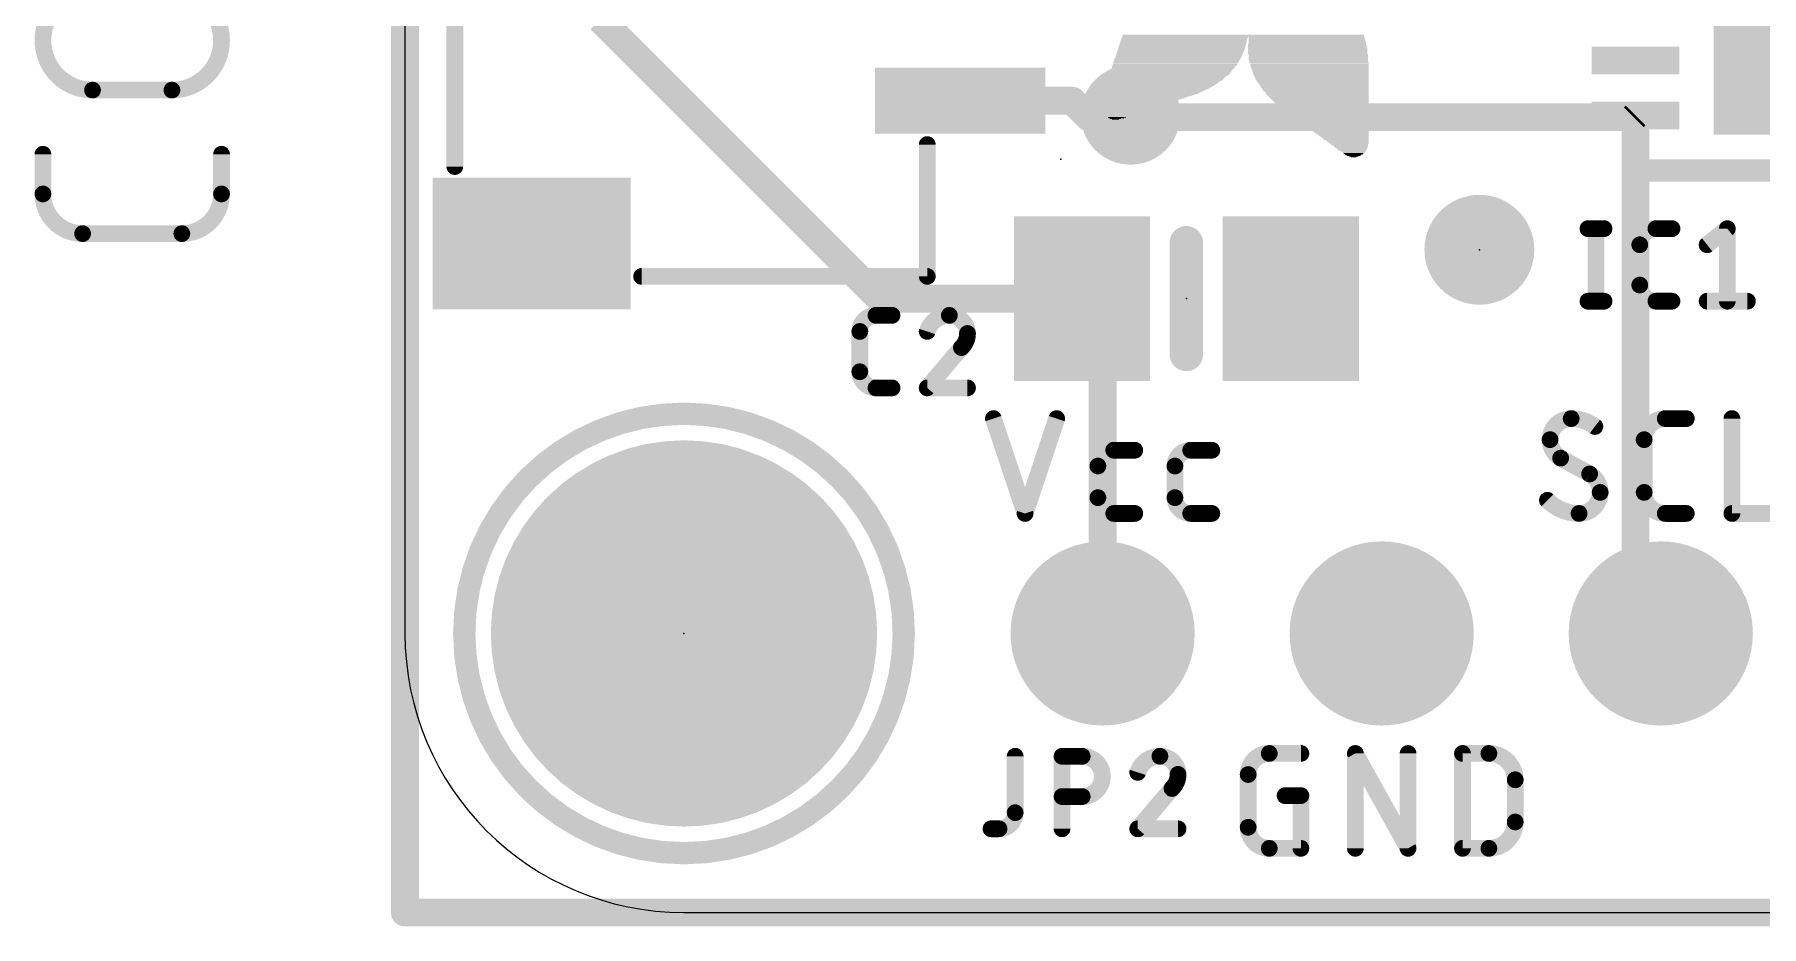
# Model space of a CAD drawing. Extents: x -3.4 to 28.1, y -0.1 to 17.9.
# Drawn here: x -3.37 to 12.35, y -0.13 to 7.99 of the extents above; entities that cross this region are included whole.
import ezdxf

# ---------------------------------------------------------------- set-up
doc = ezdxf.new("R2010")
doc.units = 0
for name, color, linetype in [('1', 12, 'CONTINUOUS'), ('17', 110, 'CONTINUOUS'), ('18', 110, 'CONTINUOUS'), ('20', 4, 'CONTINUOUS'), ('21', 40, 'CONTINUOUS'), ('23', 53, 'CONTINUOUS'), ('25', 253, 'CONTINUOUS')]:
    doc.layers.add(name, color=color, linetype=linetype)

# ---------------------------------------------------------------- blocks, each defined once
blk = doc.blocks.new('RECT')
blk.add_solid([(-0.5, -0.5), (0.5, -0.5), (-0.5, 0.5), (0.5, 0.5)])
blk = doc.blocks.new('PIE')
at = {"const_width": 0.5}
blk.add_lwpolyline([(0, -0.25, 1), (0, 0.25, 1), (0, -0.25)], format="xyb", dxfattribs=at)
blk = doc.blocks.new('ROUNDP')
at = {"const_width": 0.5}
blk.add_lwpolyline([(0, -0.25, 1), (0, 0.25, 1), (0, -0.25)], format="xyb", dxfattribs=at)
blk = doc.blocks.new('ROUNDV')
at = {"const_width": 0.5}
blk.add_lwpolyline([(0, -0.25, 1), (0, 0.25, 1), (0, -0.25)], format="xyb", dxfattribs=at)

msp = doc.modelspace()

# ---------------------------------------------------------------- linework, layer by layer
at = {"layer": '1', "const_width": 0.254}
for points in [[(0, 17.78), (0, 0)], [(1.778, 8.128), (4.318, 5.588)], [(5.054, 7.39), (6.072, 7.39)], [(6.072, 7.39), (6.223, 7.239)], [(6.604, 7.2604), (6.6254, 7.239)], [(6.223, 7.239), (6.6254, 7.239)], [(6.6254, 7.239), (11.184, 7.239)], [(11.184, 7.239), (11.2, 7.255)], [(11.2, 7.255), (11.2, 2.77)], [(4.318, 5.588), (6.162, 5.588)], [(6.162, 5.588), (6.35, 5.4)], [(6.35, 5.4), (6.35, 2.54)], [(11.2, 2.77), (11.43, 2.54)], [(0, 0), (25.4, 0)]]:
    msp.add_lwpolyline(points, dxfattribs=at)
at = {"layer": '1', "const_width": 0.127}
for points in [[(5.054, 7.4535, 1), (5.054, 7.3265)], [(6.1169, 7.4349, 1), (6.0271, 7.3451)], [(6.072, 7.3265, 1), (6.072, 7.4535)], [(6.6489, 7.3053, 1), (6.5591, 7.2155)], [(6.223, 7.3025, 1), (6.223, 7.1755)], [(6.1781, 7.1941, 1), (6.2679, 7.2839)], [(6.6254, 7.3025, 1), (6.6254, 7.1755)], [(6.5805, 7.1941, 1), (6.6703, 7.2839)], [(6.6254, 7.1755, 1), (6.6254, 7.3025)], [(11.1391, 7.2839, 1), (11.2289, 7.1941)], [(11.2635, 7.255, 1), (11.1365, 7.255)], [(11.2449, 7.2101, 1), (11.1551, 7.2999)], [(11.184, 7.1755, 1), (11.184, 7.3025)], [(4.318, 5.6515, 1), (4.318, 5.5245)], [(4.2731, 5.5431, 1), (4.3629, 5.6329)], [(6.2069, 5.6329, 1), (6.1171, 5.5431)], [(6.162, 5.5245, 1), (6.162, 5.6515)], [(6.4135, 5.4, 1), (6.2865, 5.4)], [(6.3051, 5.3551, 1), (6.3949, 5.4449)], [(11.2449, 2.8149, 1), (11.1551, 2.7251)], [(11.1365, 2.77, 1), (11.2635, 2.77)], [(6.2865, 2.54, 1), (6.4135, 2.54)], [(11.3851, 2.4951, 1), (11.4749, 2.5849)], [(0, 0.0635, 1), (0, -0.0635)], [(-0.0635, 0, 1), (0.0635, 0)]]:
    msp.add_lwpolyline(points, format="xyb", dxfattribs=at)
at = {"layer": '20'}
for p, q in [((0, 15.24), (0, 2.54)), ((2.54, 0), (22.86, 0))]:
    msp.add_line(p, q, dxfattribs=at)
msp.add_arc((2.54, 2.54), 2.54, 180, 270, dxfattribs=at)
at = {"layer": '21'}
for points, const_width in [([(0.454, 10.99), (0.454, 6.79)], 0.1524), ([(4.754, 6.99), (4.754, 5.79)], 0.1524), ([(11.2, 6.755), (14.2, 6.755)], 0.2032), ([(7.112, 6.096), (7.112, 5.08)], 0.3048), ([(4.754, 5.79), (2.154, 5.79)], 0.1524), ([(5.3561, 4.4958), (5.644, 3.6322)], 0.1524), ([(5.644, 3.6322), (5.9318, 4.4958)], 0.1524), ([(11.4706, 4.4958), (11.6625, 4.4958)], 0.1524), ([(12.0776, 4.4958), (12.0776, 3.6322)], 0.1524), ([(6.451, 4.2079), (6.6429, 4.2079)], 0.1524), ([(7.152, 4.2079), (7.3439, 4.2079)], 0.1524), ([(11.2787, 3.8241), (11.2787, 4.3039)], 0.1524), ([(6.307, 3.7761), (6.307, 4.064)], 0.1524), ([(7.0081, 3.7761), (7.0081, 4.064)], 0.1524), ([(10.7824, 3.992), (10.5185, 4.136)], 0.1524), ([(6.6429, 3.6322), (6.451, 3.6322)], 0.1524), ([(7.3439, 3.6322), (7.152, 3.6322)], 0.1524), ([(11.6625, 3.6322), (11.4706, 3.6322)], 0.1524), ([(12.0776, 3.6322), (12.4614, 3.6322)], 0.1524), ([(7.8667, 1.4478), (8.1545, 1.4478)], 0.1524), ([(8.6501, 0.5842), (8.6501, 1.4478)], 0.1524), ([(8.6501, 1.4478), (9.1299, 0.5842)], 0.1524), ([(9.1299, 0.5842), (9.1299, 1.4478)], 0.1524), ([(9.6255, 0.5842), (9.6255, 1.4478)], 0.1524), ([(9.6255, 1.4478), (9.8654, 1.4478)], 0.1524), ([(7.6748, 0.7761), (7.6748, 1.2559)], 0.1524), ([(10.1052, 1.2079), (10.1052, 0.8241)], 0.1524), ([(8.0106, 1.064), (8.1545, 1.064)], 0.1524), ([(8.1545, 1.064), (8.1545, 0.5842)], 0.1524), ([(8.1545, 0.5842), (7.8667, 0.5842)], 0.1524), ([(9.8654, 0.5842), (9.6255, 0.5842)], 0.1524)]:
    msp.add_lwpolyline(points, dxfattribs=dict(at, const_width=const_width))
for points, const_width in [([(4.7921, 6.99, 1), (4.7159, 6.99)], 0.0762), ([(0.4159, 6.79, 1), (0.4921, 6.79)], 0.0762), ([(11.2, 6.8058, 1), (11.2, 6.7042)], 0.1016), ([(7.1882, 6.096, 1), (7.0358, 6.096)], 0.1524), ([(2.154, 5.8281, 1), (2.154, 5.7519)], 0.0762), ([(4.7159, 5.79, 1), (4.7921, 5.79)], 0.0762), ([(4.754, 5.7519, 1), (4.754, 5.8281)], 0.0762), ([(7.0358, 5.08, 1), (7.1882, 5.08)], 0.1524), ([(2.54, 0.54, 1), (2.54, 4.54, 1), (2.54, 0.54)], 0.2032), ([(5.3922, 4.5078, 1), (5.32, 4.4838)], 0.0762), ([(5.968, 4.4838, 1), (5.8957, 4.5078)], 0.0762), ([(10.6145, 4.4958, 0.4142), (10.4226, 4.3039)], 0.1524), ([(10.8304, 4.4238, 0.1623), (10.6145, 4.4958)], 0.1524), ([(10.6145, 4.5339, 1), (10.6145, 4.4577)], 0.0762), ([(10.6145, 4.4577, 1), (10.6145, 4.5339)], 0.0762), ([(11.4706, 4.4958, 0.4142), (11.2787, 4.3039)], 0.1524), ([(11.4706, 4.5339, 1), (11.4706, 4.4577)], 0.0762), ([(11.4706, 4.4577, 1), (11.4706, 4.5339)], 0.0762), ([(11.6625, 4.4577, 1), (11.6625, 4.5339)], 0.0762), ([(12.1157, 4.4958, 1), (12.0395, 4.4958)], 0.0762), ([(10.8075, 4.3934, 1), (10.8533, 4.4543)], 0.0762), ([(6.451, 4.2079, 0.4142), (6.307, 4.064)], 0.1524), ([(6.451, 4.246, 1), (6.451, 4.1698)], 0.0762), ([(6.451, 4.1698, 1), (6.451, 4.246)], 0.0762), ([(6.6429, 4.1698, 1), (6.6429, 4.246)], 0.0762), ([(7.152, 4.2079, 0.4142), (7.0081, 4.064)], 0.1524), ([(7.152, 4.246, 1), (7.152, 4.1698)], 0.0762), ([(7.152, 4.1698, 1), (7.152, 4.246)], 0.0762), ([(7.3439, 4.1698, 1), (7.3439, 4.246)], 0.0762), ([(10.4226, 4.3039, 0.2656), (10.5185, 4.136)], 0.1524), ([(10.4607, 4.3039, 1), (10.3845, 4.3039)], 0.0762), ([(10.3845, 4.3039, 1), (10.4607, 4.3039)], 0.0762), ([(11.3168, 4.3039, 1), (11.2406, 4.3039)], 0.0762), ([(11.2406, 4.3039, 1), (11.3168, 4.3039)], 0.0762), ([(6.3451, 4.064, 1), (6.2689, 4.064)], 0.0762), ([(6.2689, 4.064, 1), (6.3451, 4.064)], 0.0762), ([(7.0462, 4.064, 1), (6.97, 4.064)], 0.0762), ([(6.97, 4.064, 1), (7.0462, 4.064)], 0.0762), ([(10.5368, 4.1694, 1), (10.5003, 4.1025)], 0.0762), ([(10.4992, 4.1031, 1), (10.5379, 4.1688)], 0.0762), ([(10.8018, 4.0249, 1), (10.7631, 3.9592)], 0.0762), ([(10.8784, 3.8241, 0.2656), (10.7824, 3.992)], 0.1524), ([(10.7642, 3.9586, 1), (10.8007, 4.0255)], 0.0762), ([(6.307, 3.7761, 0.4142), (6.451, 3.6322)], 0.1524), ([(6.3451, 3.7761, 1), (6.2689, 3.7761)], 0.0762), ([(6.2689, 3.7761, 1), (6.3451, 3.7761)], 0.0762), ([(7.0081, 3.7761, 0.4142), (7.152, 3.6322)], 0.1524), ([(7.0462, 3.7761, 1), (6.97, 3.7761)], 0.0762), ([(6.97, 3.7761, 1), (7.0462, 3.7761)], 0.0762), ([(10.4257, 3.779, 1), (10.3715, 3.7253)], 0.0762), ([(10.3986, 3.7521, 0.2), (10.6865, 3.6322)], 0.1524), ([(10.6865, 3.6322, 0.4142), (10.8784, 3.8241)], 0.1524), ([(10.9165, 3.8241, 1), (10.8403, 3.8241)], 0.0762), ([(10.8403, 3.8241, 1), (10.9165, 3.8241)], 0.0762), ([(11.2787, 3.8241, 0.4142), (11.4706, 3.6322)], 0.1524), ([(11.3168, 3.8241, 1), (11.2406, 3.8241)], 0.0762), ([(11.2406, 3.8241, 1), (11.3168, 3.8241)], 0.0762), ([(5.6078, 3.6442, 1), (5.6801, 3.6202)], 0.0762), ([(5.6078, 3.6202, 1), (5.6801, 3.6442)], 0.0762), ([(6.451, 3.6703, 1), (6.451, 3.5941)], 0.0762), ([(6.451, 3.5941, 1), (6.451, 3.6703)], 0.0762), ([(6.6429, 3.5941, 1), (6.6429, 3.6703)], 0.0762), ([(7.152, 3.6703, 1), (7.152, 3.5941)], 0.0762), ([(7.152, 3.5941, 1), (7.152, 3.6703)], 0.0762), ([(7.3439, 3.5941, 1), (7.3439, 3.6703)], 0.0762), ([(10.6865, 3.6703, 1), (10.6865, 3.5941)], 0.0762), ([(10.6865, 3.5941, 1), (10.6865, 3.6703)], 0.0762), ([(11.4706, 3.6703, 1), (11.4706, 3.5941)], 0.0762), ([(11.4706, 3.5941, 1), (11.4706, 3.6703)], 0.0762), ([(11.6625, 3.5941, 1), (11.6625, 3.6703)], 0.0762), ([(12.0776, 3.6703, 1), (12.0776, 3.5941)], 0.0762), ([(12.0395, 3.6322, 1), (12.1157, 3.6322)], 0.0762), ([(7.8667, 1.4478, 0.4142), (7.6748, 1.2559)], 0.1524), ([(7.8667, 1.4859, 1), (7.8667, 1.4097)], 0.0762), ([(7.8667, 1.4097, 1), (7.8667, 1.4859)], 0.0762), ([(8.1545, 1.4097, 1), (8.1545, 1.4859)], 0.0762), ([(8.6882, 1.4478, 1), (8.612, 1.4478)], 0.0762), ([(8.6834, 1.4663, 1), (8.6168, 1.4293)], 0.0762), ([(9.168, 1.4478, 1), (9.0918, 1.4478)], 0.0762), ([(9.6636, 1.4478, 1), (9.5874, 1.4478)], 0.0762), ([(9.6255, 1.4859, 1), (9.6255, 1.4097)], 0.0762), ([(10.1052, 1.2079, 0.4142), (9.8654, 1.4478)], 0.1524), ([(9.8654, 1.4859, 1), (9.8654, 1.4097)], 0.0762), ([(9.8654, 1.4097, 1), (9.8654, 1.4859)], 0.0762), ([(7.7129, 1.2559, 1), (7.6367, 1.2559)], 0.0762), ([(7.6367, 1.2559, 1), (7.7129, 1.2559)], 0.0762), ([(10.1433, 1.2079, 1), (10.0671, 1.2079)], 0.0762), ([(8.0106, 1.1021, 1), (8.0106, 1.0259)], 0.0762), ([(8.1926, 1.064, 1), (8.1164, 1.064)], 0.0762), ([(8.1545, 1.0259, 1), (8.1545, 1.1021)], 0.0762), ([(10.0671, 1.2079, 1), (10.1433, 1.2079)], 0.0762), ([(7.6748, 0.7761, 0.4142), (7.8667, 0.5842)], 0.1524), ([(7.7129, 0.7761, 1), (7.6367, 0.7761)], 0.0762), ([(7.6367, 0.7761, 1), (7.7129, 0.7761)], 0.0762), ([(9.8654, 0.5842, 0.4142), (10.1052, 0.8241)], 0.1524), ([(10.1433, 0.8241, 1), (10.0671, 0.8241)], 0.0762), ([(10.0671, 0.8241, 1), (10.1433, 0.8241)], 0.0762), ([(7.8667, 0.6223, 1), (7.8667, 0.5461)], 0.0762), ([(7.8667, 0.5461, 1), (7.8667, 0.6223)], 0.0762), ([(8.1545, 0.5461, 1), (8.1545, 0.6223)], 0.0762), ([(9.0966, 0.5657, 1), (9.1632, 0.6027)], 0.0762), ([(9.6255, 0.6223, 1), (9.6255, 0.5461)], 0.0762), ([(9.8654, 0.6223, 1), (9.8654, 0.5461)], 0.0762), ([(9.8654, 0.5461, 1), (9.8654, 0.6223)], 0.0762), ([(8.1164, 0.5842, 1), (8.1926, 0.5842)], 0.0762), ([(8.612, 0.5842, 1), (8.6882, 0.5842)], 0.0762), ([(9.0918, 0.5842, 1), (9.168, 0.5842)], 0.0762), ([(9.5874, 0.5842, 1), (9.6636, 0.5842)], 0.0762)]:
    msp.add_lwpolyline(points, format="xyb", dxfattribs=dict(at, const_width=const_width))
at = {"layer": '23'}
for p in [(5.969, 6.858), (9.779, 6.0325), (7.112, 5.588), (2.54, 2.54)]:
    msp.add_point(p, dxfattribs=at)
at = {"layer": '25'}
for points, const_width in [([(-2.8432, 8.389, 1), (-2.8432, 7.4859)], 0.1524), ([(-2.1208, 7.4859, 1), (-2.1208, 8.389)], 0.1524), ([(-2.8432, 7.524, 1), (-2.8432, 7.4478)], 0.0762), ([(-2.8432, 7.4478, 1), (-2.8432, 7.524)], 0.0762), ([(-2.1208, 7.524, 1), (-2.1208, 7.4478)], 0.0762), ([(-2.1208, 7.4478, 1), (-2.1208, 7.524)], 0.0762), ([(-3.2567, 6.9018, 1), (-3.3329, 6.9018)], 0.0762), ([(-1.6311, 6.9018, 1), (-1.7073, 6.9018)], 0.0762), ([(-3.2948, 6.5406, 0.4142), (-2.9336, 6.1794)], 0.1524), ([(-3.2567, 6.5406, 1), (-3.3329, 6.5406)], 0.0762), ([(-2.0304, 6.1794, 0.4142), (-1.6692, 6.5406)], 0.1524), ([(-1.6311, 6.5406, 1), (-1.7073, 6.5406)], 0.0762), ([(-3.3329, 6.5406, 1), (-3.2567, 6.5406)], 0.0762), ([(-1.7073, 6.5406, 1), (-1.6311, 6.5406)], 0.0762), ([(10.7672, 6.2629, 1), (10.7672, 6.1867)], 0.0762), ([(10.8786, 6.2248, 1), (10.8024, 6.2248)], 0.0762), ([(10.9139, 6.1867, 1), (10.9139, 6.2629)], 0.0762), ([(11.3855, 6.2248, 0.4142), (11.2388, 6.078)], 0.1524), ([(11.3855, 6.2629, 1), (11.3855, 6.1867)], 0.0762), ([(11.3855, 6.1867, 1), (11.3855, 6.2629)], 0.0762), ([(11.5323, 6.1867, 1), (11.5323, 6.2629)], 0.0762), ([(12.0735, 6.2248, 1), (11.9973, 6.2248)], 0.0762), ([(12.0592, 6.195, 1), (12.0116, 6.2546)], 0.0762), ([(-2.9336, 6.2175, 1), (-2.9336, 6.1413)], 0.0762), ([(-2.9336, 6.1413, 1), (-2.9336, 6.2175)], 0.0762), ([(-2.0304, 6.2175, 1), (-2.0304, 6.1413)], 0.0762), ([(-2.0304, 6.1413, 1), (-2.0304, 6.2175)], 0.0762), ([(11.2769, 6.078, 1), (11.2007, 6.078)], 0.0762), ([(11.8281, 6.1078, 1), (11.8757, 6.0483)], 0.0762), ([(11.2007, 6.078, 1), (11.2769, 6.078)], 0.0762), ([(11.2388, 5.7112, 0.4142), (11.3855, 5.5644)], 0.1524), ([(11.2769, 5.7112, 1), (11.2007, 5.7112)], 0.0762), ([(11.2007, 5.7112, 1), (11.2769, 5.7112)], 0.0762), ([(4.287, 5.4356, 0.4142), (4.1402, 5.2888)], 0.1524), ([(4.287, 5.4737, 1), (4.287, 5.3975)], 0.0762), ([(4.287, 5.3975, 1), (4.287, 5.4737)], 0.0762), ([(4.4337, 5.3975, 1), (4.4337, 5.4737)], 0.0762), ([(4.9551, 5.4356, 0.3252), (4.7534, 5.2888)], 0.1524), ([(5.1202, 5.2705, 0.4142), (4.9551, 5.4356)], 0.1524), ([(4.9551, 5.4737, 1), (4.9551, 5.3975)], 0.0762), ([(4.9551, 5.3975, 1), (4.9551, 5.4737)], 0.0762), ([(10.7672, 5.6025, 1), (10.7672, 5.5263)], 0.0762), ([(10.8024, 5.5644, 1), (10.8786, 5.5644)], 0.0762), ([(10.9139, 5.5263, 1), (10.9139, 5.6025)], 0.0762), ([(11.3855, 5.6025, 1), (11.3855, 5.5263)], 0.0762), ([(11.3855, 5.5263, 1), (11.3855, 5.6025)], 0.0762), ([(11.5323, 5.5263, 1), (11.5323, 5.6025)], 0.0762), ([(11.8519, 5.6025, 1), (11.8519, 5.5263)], 0.0762), ([(11.9973, 5.5644, 1), (12.0735, 5.5644)], 0.0762), ([(12.2188, 5.5263, 1), (12.2188, 5.6025)], 0.0762), ([(4.1783, 5.2888, 1), (4.1021, 5.2888)], 0.0762), ([(5.0652, 5.1421, 0.2053), (5.1202, 5.2705)], 0.1524), ([(5.1583, 5.2705, 1), (5.0821, 5.2705)], 0.0762), ([(4.1021, 5.2888, 1), (4.1783, 5.2888)], 0.0762), ([(4.7171, 5.3006, 1), (4.7896, 5.2771)], 0.0762), ([(5.0389, 5.1697, 1), (5.0915, 5.1145)], 0.0762), ([(5.0942, 5.1174, 1), (5.0362, 5.1668)], 0.0762), ([(5.0821, 5.2705, 1), (5.1583, 5.2705)], 0.0762), ([(4.1402, 4.922, 0.4142), (4.287, 4.7752)], 0.1524), ([(4.1783, 4.922, 1), (4.1021, 4.922)], 0.0762), ([(4.1021, 4.922, 1), (4.1783, 4.922)], 0.0762), ([(4.287, 4.8133, 1), (4.287, 4.7371)], 0.0762), ([(4.287, 4.7371, 1), (4.287, 4.8133)], 0.0762), ([(4.4337, 4.7371, 1), (4.4337, 4.8133)], 0.0762), ([(4.7243, 4.7999, 1), (4.7824, 4.7505)], 0.0762), ([(4.7534, 4.8133, 1), (4.7534, 4.7371)], 0.0762), ([(5.1202, 4.7371, 1), (5.1202, 4.8133)], 0.0762), ([(5.5922, 1.4224, 1), (5.516, 1.4224)], 0.0762), ([(6.0188, 1.4224, 1), (5.9426, 1.4224)], 0.0762), ([(5.9807, 1.4605, 1), (5.9807, 1.3843)], 0.0762), ([(6.1641, 1.0555, 1), (6.1641, 1.4224)], 0.1524), ([(6.1641, 1.4605, 1), (6.1641, 1.3843)], 0.0762), ([(6.1641, 1.3843, 1), (6.1641, 1.4605)], 0.0762), ([(6.8715, 1.4224, 0.3252), (6.6697, 1.2756)], 0.1524), ([(7.0366, 1.2573, 0.4142), (6.8715, 1.4224)], 0.1524), ([(6.8715, 1.4605, 1), (6.8715, 1.3843)], 0.0762), ([(6.8715, 1.3843, 1), (6.8715, 1.4605)], 0.0762), ([(6.6334, 1.2874, 1), (6.7059, 1.2639)], 0.0762), ([(6.9815, 1.1289, 0.2053), (7.0366, 1.2573)], 0.1524), ([(7.0747, 1.2573, 1), (6.9985, 1.2573)], 0.0762), ([(6.9985, 1.2573, 1), (7.0747, 1.2573)], 0.0762), ([(5.9807, 1.0936, 1), (5.9807, 1.0174)], 0.0762), ([(6.1641, 1.0936, 1), (6.1641, 1.0174)], 0.0762), ([(6.1641, 1.0174, 1), (6.1641, 1.0936)], 0.0762), ([(6.9553, 1.1565, 1), (7.0078, 1.1013)], 0.0762), ([(7.0106, 1.1042, 1), (6.9525, 1.1536)], 0.0762), ([(5.4074, 0.762, 0.4142), (5.5541, 0.9088)], 0.1524), ([(5.5922, 0.9088, 1), (5.516, 0.9088)], 0.0762), ([(5.516, 0.9088, 1), (5.5922, 0.9088)], 0.0762), ([(5.334, 0.8001, 1), (5.334, 0.7239)], 0.0762), ([(5.4074, 0.8001, 1), (5.4074, 0.7239)], 0.0762), ([(5.4074, 0.7239, 1), (5.4074, 0.8001)], 0.0762), ([(5.9426, 0.762, 1), (6.0188, 0.762)], 0.0762), ([(6.6697, 0.8001, 1), (6.6697, 0.7239)], 0.0762), ([(6.6407, 0.7867, 1), (6.6987, 0.7373)], 0.0762), ([(7.0366, 0.7239, 1), (7.0366, 0.8001)], 0.0762)]:
    msp.add_lwpolyline(points, format="xyb", dxfattribs=dict(at, const_width=const_width))
at = {"layer": '25', "const_width": 0.1524}
for points in [[(-2.1208, 7.4859), (-2.8432, 7.4859)], [(-3.2948, 6.5406), (-3.2948, 6.9018)], [(-1.6692, 6.9018), (-1.6692, 6.5406)], [(10.7672, 6.2248), (10.9139, 6.2248)], [(10.8405, 6.2248), (10.8405, 5.5644)], [(11.3855, 6.2248), (11.5323, 6.2248)], [(11.8519, 6.078), (12.0354, 6.2248)], [(12.0354, 6.2248), (12.0354, 5.5644)], [(-2.0304, 6.1794), (-2.9336, 6.1794)], [(11.2388, 5.7112), (11.2388, 6.078)], [(4.287, 5.4356), (4.4337, 5.4356)], [(10.7672, 5.5644), (10.9139, 5.5644)], [(11.5323, 5.5644), (11.3855, 5.5644)], [(11.8519, 5.5644), (12.2188, 5.5644)], [(4.1402, 4.922), (4.1402, 5.2888)], [(5.0652, 5.1421), (4.7534, 4.7752)], [(4.4337, 4.7752), (4.287, 4.7752)], [(4.7534, 4.7752), (5.1202, 4.7752)], [(5.5541, 1.4224), (5.5541, 0.9088)], [(5.9807, 0.762), (5.9807, 1.4224)], [(5.9807, 1.4224), (6.1641, 1.4224)], [(6.1641, 1.0555), (5.9807, 1.0555)], [(6.9815, 1.1289), (6.6697, 0.762)], [(5.4074, 0.762), (5.334, 0.762)], [(6.6697, 0.762), (7.0366, 0.762)]]:
    msp.add_lwpolyline(points, dxfattribs=at)

# ---------------------------------------------------------------- block references
at = {"layer": '1', "rotation": 90}
for p, xscale, yscale in [((12.7, 8.255), 2.35, 1.58), ((11.2, 7.755), 0.25, 0.8), ((11.2, 7.255), 0.25, 0.8)]:
    msp.add_blockref('RECT', p, dxfattribs=dict(at, xscale=xscale, yscale=yscale))
at = {"layer": '1'}
for p, xscale, yscale in [((5.054, 7.39), 1.55, 0.6), ((1.154, 6.09), 1.8, 1.2), ((6.162, 5.588), 1.24, 1.5), ((8.062, 5.588), 1.24, 1.5)]:
    msp.add_blockref('RECT', p, dxfattribs=dict(at, xscale=xscale, yscale=yscale))
msp.add_blockref('PIE', (9.779, 6.0325), dxfattribs=at)
at = {"layer": '17', "xscale": 3.516, "yscale": 3.516}
msp.add_blockref('ROUNDP', (2.54, 2.54), dxfattribs=at)
at = {"layer": '17', "xscale": 1.6764, "yscale": 1.6764, "rotation": 90}
for p in [(6.35, 2.54), (8.89, 2.54), (11.43, 2.54)]:
    msp.add_blockref('ROUNDP', p, dxfattribs=at)
at = {"layer": '18', "xscale": 0.9064, "yscale": 0.9064}
msp.add_blockref('ROUNDV', (6.604, 7.2604), dxfattribs=at)
msp.add_blockref('ROUNDV', (6.604, 7.2604), dxfattribs=at)
at = {"layer": '21'}
for p, xscale, yscale in [((7.0676, 7.8677), 1.1493, 0.0063), ((7.0676, 7.8613), 1.1493, 0.0064), ((7.0708, 7.874), 1.1557, 0.0064), ((7.0739, 7.8931), 1.1494, 0.0063), ((7.0739, 7.8867), 1.1494, 0.0064), ((7.0739, 7.8803), 1.1494, 0.0063), ((7.0803, 7.9121), 1.1493, 0.0064), ((7.0803, 7.9058), 1.1493, 0.0063), ((7.0803, 7.8994), 1.1493, 0.0064), ((7.0866, 7.9312), 1.1494, 0.0063), ((7.0866, 7.9248), 1.1494, 0.0064), ((7.0866, 7.9184), 1.1494, 0.0063), ((7.093, 7.9502), 1.1493, 0.0064), ((7.093, 7.9439), 1.1493, 0.0063), ((7.0898, 7.9375), 1.143, 0.0064), ((7.0993, 7.9693), 1.1494, 0.0063), ((7.0993, 7.9629), 1.1494, 0.0064), ((7.0961, 7.9566), 1.143, 0.0063), ((7.6296, 7.9883), 2.1971, 0.0064), ((7.6296, 7.982), 2.1971, 0.0063), ((7.6296, 7.9756), 2.1971, 0.0064), ((8.2105, 7.9058), 1.0731, 0.0063), ((8.2105, 7.8994), 1.0731, 0.0064), ((8.2169, 7.8613), 1.0858, 0.0064), ((8.2138, 7.8931), 1.0795, 0.0063), ((8.2138, 7.8867), 1.0795, 0.0064), ((8.2138, 7.8803), 1.0795, 0.0063), ((8.2138, 7.874), 1.0795, 0.0064), ((8.2138, 7.8677), 1.0795, 0.0063), ((8.2073, 7.9693), 1.0541, 0.0063), ((8.2073, 7.9629), 1.0541, 0.0064), ((8.2073, 7.9566), 1.0541, 0.0063), ((8.2073, 7.9502), 1.0541, 0.0064), ((8.2105, 7.9439), 1.0605, 0.0063), ((8.2105, 7.9375), 1.0605, 0.0064), ((8.2105, 7.9312), 1.0605, 0.0063), ((8.2137, 7.9248), 1.0668, 0.0064), ((8.2137, 7.9184), 1.0668, 0.0063), ((8.2137, 7.9121), 1.0668, 0.0064), ((6.9977, 7.7026), 1.124, 0.0063), ((7.0072, 7.7216), 1.1303, 0.0064), ((7.0072, 7.7153), 1.1303, 0.0063), ((7.0041, 7.7089), 1.1239, 0.0064), ((7.0168, 7.7407), 1.1367, 0.0063), ((7.0168, 7.7343), 1.1367, 0.0064), ((7.0136, 7.728), 1.1303, 0.0063), ((7.0263, 7.7597), 1.143, 0.0064), ((7.0231, 7.7534), 1.1366, 0.0063), ((7.0231, 7.747), 1.1366, 0.0064), ((7.0358, 7.7788), 1.1494, 0.0063), ((7.0326, 7.7724), 1.143, 0.0064), ((7.0326, 7.7661), 1.143, 0.0063), ((7.039, 7.7851), 1.143, 0.0064), ((7.0422, 7.7978), 1.1493, 0.0064), ((7.0422, 7.7915), 1.1493, 0.0063), ((7.0485, 7.8169), 1.1494, 0.0063), ((7.0485, 7.8105), 1.1494, 0.0064), ((7.0485, 7.8042), 1.1494, 0.0063), ((7.0581, 7.8359), 1.1557, 0.0064), ((7.0549, 7.8296), 1.1493, 0.0063), ((7.0549, 7.8232), 1.1493, 0.0064), ((7.0612, 7.8486), 1.1494, 0.0064), ((7.0612, 7.8422), 1.1494, 0.0063), ((7.0644, 7.855), 1.1557, 0.0063), ((8.2169, 7.855), 1.0858, 0.0063), ((8.2169, 7.8486), 1.0858, 0.0064), ((8.2169, 7.8422), 1.0858, 0.0063), ((8.2169, 7.8359), 1.0858, 0.0064), ((8.2169, 7.8296), 1.0858, 0.0063), ((8.2169, 7.8232), 1.0858, 0.0064), ((8.2169, 7.8169), 1.0858, 0.0063), ((8.2233, 7.8105), 1.0859, 0.0064), ((8.2233, 7.8042), 1.0859, 0.0063), ((8.2233, 7.7978), 1.0859, 0.0064), ((8.2233, 7.7915), 1.0859, 0.0063), ((8.2233, 7.7851), 1.0859, 0.0064), ((8.2233, 7.7788), 1.0859, 0.0063), ((8.2233, 7.7724), 1.0859, 0.0064), ((8.2233, 7.7661), 1.0859, 0.0063), ((8.2233, 7.7597), 1.0859, 0.0064), ((8.2264, 7.7534), 1.0795, 0.0063), ((8.2264, 7.747), 1.0795, 0.0064), ((8.2296, 7.7407), 1.0858, 0.0063), ((8.2296, 7.7343), 1.0858, 0.0064), ((8.2328, 7.728), 1.0795, 0.0063), ((8.2328, 7.7216), 1.0795, 0.0064), ((8.2328, 7.7153), 1.0795, 0.0063), ((8.2328, 7.7089), 1.0795, 0.0064), ((8.2328, 7.7026), 1.0795, 0.0063), ((6.8929, 7.5502), 1.016, 0.0063), ((6.8866, 7.5438), 1.0033, 0.0064), ((6.9024, 7.5629), 1.0223, 0.0063), ((6.8993, 7.5565), 1.016, 0.0064), ((6.9247, 7.5883), 1.0541, 0.0063), ((6.9215, 7.5819), 1.0478, 0.0064), ((6.9152, 7.5756), 1.0351, 0.0063), ((6.912, 7.5692), 1.0287, 0.0064), ((6.9342, 7.601), 1.0604, 0.0063), ((6.931, 7.5946), 1.0541, 0.0064), ((6.9533, 7.6264), 1.0859, 0.0063), ((6.9437, 7.6137), 1.0668, 0.0063), ((6.9405, 7.6073), 1.0605, 0.0064), ((6.9501, 7.62), 1.0795, 0.0064), ((6.9628, 7.6391), 1.0922, 0.0063), ((6.9596, 7.6327), 1.0858, 0.0064), ((6.9755, 7.6645), 1.1049, 0.0063), ((6.9723, 7.6581), 1.0986, 0.0064), ((6.9723, 7.6518), 1.0986, 0.0063), ((6.966, 7.6454), 1.0859, 0.0064), ((6.9882, 7.6835), 1.1176, 0.0064), ((6.985, 7.6772), 1.1112, 0.0063), ((6.9819, 7.6708), 1.1049, 0.0064), ((6.9945, 7.6962), 1.1176, 0.0064), ((6.9945, 7.6899), 1.1176, 0.0063), ((8.236, 7.6962), 1.0731, 0.0064), ((8.236, 7.6899), 1.0731, 0.0063), ((8.2391, 7.6835), 1.0668, 0.0064), ((8.2391, 7.6772), 1.0668, 0.0063), ((8.2391, 7.6708), 1.0668, 0.0064), ((8.2391, 7.6645), 1.0668, 0.0063), ((8.2423, 7.6581), 1.0604, 0.0064), ((8.2423, 7.6518), 1.0604, 0.0063), ((8.2454, 7.6454), 1.0541, 0.0064), ((8.2454, 7.6391), 1.0541, 0.0063), ((8.2454, 7.6327), 1.0541, 0.0064), ((8.2486, 7.6264), 1.0477, 0.0063), ((8.2486, 7.62), 1.0477, 0.0064), ((8.2518, 7.6137), 1.0414, 0.0063), ((8.2518, 7.6073), 1.0414, 0.0064), ((8.255, 7.601), 1.035, 0.0063), ((8.255, 7.5946), 1.035, 0.0064), ((8.2582, 7.5883), 1.0287, 0.0063), ((8.2582, 7.5819), 1.0287, 0.0064), ((8.2614, 7.5756), 1.0223, 0.0063), ((8.2645, 7.5692), 1.016, 0.0064), ((8.2645, 7.5629), 1.016, 0.0063), ((8.2677, 7.5565), 1.0096, 0.0064), ((8.2677, 7.5502), 1.0096, 0.0063), ((8.2709, 7.5438), 1.0033, 0.0064), ((6.712, 7.4104), 0.7429, 0.0063), ((6.7025, 7.4041), 0.7239, 0.0064), ((6.6929, 7.3978), 0.7048, 0.0063), ((6.6834, 7.3914), 0.6858, 0.0064), ((6.6739, 7.3851), 0.6667, 0.0063), ((6.7437, 7.4295), 0.7938, 0.0064), ((6.7247, 7.4168), 0.7557, 0.0064), ((6.7342, 7.4232), 0.7747, 0.0063), ((6.7564, 7.4359), 0.8064, 0.0063), ((6.7755, 7.4486), 0.8445, 0.0063), ((6.766, 7.4422), 0.8255, 0.0064), ((6.7881, 7.4549), 0.8573, 0.0064), ((6.804, 7.4676), 0.889, 0.0064), ((6.7945, 7.4613), 0.87, 0.0063), ((6.8262, 7.4867), 0.9207, 0.0063), ((6.8199, 7.4803), 0.908, 0.0064), ((6.8136, 7.474), 0.8953, 0.0063), ((6.8485, 7.5057), 0.9525, 0.0064), ((6.8421, 7.4994), 0.9398, 0.0063), ((6.8357, 7.493), 0.9271, 0.0064), ((6.8643, 7.5184), 0.9715, 0.0064), ((6.8707, 7.5248), 0.9842, 0.0063), ((6.858, 7.5121), 0.9588, 0.0063), ((6.8834, 7.5375), 0.997, 0.0063), ((6.8771, 7.5311), 0.9843, 0.0064), ((8.2741, 7.5375), 0.9969, 0.0063), ((8.2741, 7.5311), 0.9969, 0.0064), ((8.2772, 7.5248), 0.9906, 0.0063), ((8.2804, 7.5184), 0.9842, 0.0064), ((8.2804, 7.5121), 0.9842, 0.0063), ((8.2835, 7.5057), 0.9779, 0.0064), ((8.2867, 7.4994), 0.9715, 0.0063), ((8.2899, 7.493), 0.9652, 0.0064), ((8.2899, 7.4867), 0.9652, 0.0063), ((8.2931, 7.4803), 0.9588, 0.0064), ((8.2963, 7.474), 0.9525, 0.0063), ((8.2995, 7.4676), 0.9461, 0.0064), ((8.3026, 7.4613), 0.9398, 0.0063), ((8.3026, 7.4549), 0.9398, 0.0064), ((8.3058, 7.4486), 0.9334, 0.0063), ((8.309, 7.4422), 0.9271, 0.0064), ((8.3122, 7.4359), 0.9207, 0.0063), ((8.3153, 7.4295), 0.9144, 0.0064), ((8.3185, 7.4232), 0.908, 0.0063), ((8.3216, 7.4168), 0.9017, 0.0064), ((8.3248, 7.4104), 0.8953, 0.0063), ((8.328, 7.4041), 0.889, 0.0064), ((8.3312, 7.3978), 0.8826, 0.0063), ((8.3344, 7.3914), 0.8763, 0.0064), ((8.3376, 7.3851), 0.8699, 0.0063), ((6.6516, 7.3723), 0.635, 0.0063), ((6.6421, 7.366), 0.616, 0.0064), ((6.6135, 7.347), 0.5588, 0.0063), ((6.6008, 7.3406), 0.5334, 0.0064), ((6.5754, 7.3216), 0.4826, 0.0063), ((6.5659, 7.3152), 0.4636, 0.0064), ((6.6612, 7.3787), 0.6541, 0.0064), ((6.6326, 7.3597), 0.5969, 0.0063), ((6.6231, 7.3533), 0.5779, 0.0064), ((6.5945, 7.3342), 0.5207, 0.0063), ((6.5818, 7.3279), 0.4953, 0.0064), ((6.5596, 7.3089), 0.4381, 0.0063), ((6.5469, 7.3025), 0.4127, 0.0064), ((6.5437, 7.2961), 0.3937, 0.0063), ((6.5342, 7.2898), 0.3747, 0.0064), ((6.5183, 7.2771), 0.3302, 0.0064), ((6.5247, 7.2835), 0.3429, 0.0063), ((6.5088, 7.2708), 0.2985, 0.0063), ((6.5056, 7.2644), 0.2794, 0.0064), ((6.4961, 7.2581), 0.2477, 0.0063), ((6.4897, 7.2517), 0.2222, 0.0064), ((6.4834, 7.2454), 0.1969, 0.0063), ((6.4802, 7.239), 0.1651, 0.0064), ((6.4739, 7.2327), 0.1397, 0.0063), ((8.3407, 7.3787), 0.8636, 0.0064), ((8.3439, 7.3723), 0.8572, 0.0063), ((8.3471, 7.366), 0.8509, 0.0064), ((8.3503, 7.3597), 0.8445, 0.0063), ((8.3566, 7.3533), 0.8318, 0.0064), ((8.3598, 7.347), 0.8255, 0.0063), ((8.3629, 7.3406), 0.8191, 0.0064), ((8.3661, 7.3342), 0.8128, 0.0063), ((8.3725, 7.3279), 0.8001, 0.0064), ((8.3757, 7.3216), 0.7937, 0.0063), ((8.3788, 7.3152), 0.7874, 0.0064), ((8.3852, 7.3089), 0.7747, 0.0063), ((8.3884, 7.3025), 0.7683, 0.0064), ((8.3915, 7.2961), 0.762, 0.0063), ((8.3979, 7.2898), 0.7493, 0.0064), ((8.401, 7.2835), 0.7429, 0.0063), ((8.4042, 7.2771), 0.7366, 0.0064), ((8.4106, 7.2708), 0.7239, 0.0063), ((8.4138, 7.2644), 0.7175, 0.0064), ((8.4201, 7.2581), 0.7048, 0.0063), ((8.4233, 7.2517), 0.6985, 0.0064), ((8.4265, 7.2454), 0.6921, 0.0063), ((8.4328, 7.239), 0.6794, 0.0064), ((8.436, 7.2327), 0.6731, 0.0063), ((6.4675, 7.2263), 0.1016, 0.0064), ((6.4675, 7.22), 0.0635, 0.0063), ((8.4391, 7.2263), 0.6667, 0.0064), ((8.4455, 7.22), 0.654, 0.0063), ((8.4487, 7.2136), 0.6477, 0.0064), ((8.4519, 7.2073), 0.6413, 0.0063), ((8.4582, 7.2009), 0.6286, 0.0064), ((8.4614, 7.1946), 0.6223, 0.0063), ((8.4677, 7.1882), 0.6096, 0.0064), ((8.4709, 7.1819), 0.6032, 0.0063), ((8.4741, 7.1755), 0.5969, 0.0064), ((8.4804, 7.1692), 0.5842, 0.0063), ((8.4836, 7.1628), 0.5778, 0.0064), ((8.4868, 7.1565), 0.5715, 0.0063), ((8.4931, 7.1501), 0.5588, 0.0064), ((8.4963, 7.1438), 0.5524, 0.0063), ((8.4995, 7.1374), 0.5461, 0.0064), ((8.5058, 7.1311), 0.5334, 0.0063), ((8.509, 7.1247), 0.527, 0.0064), ((8.5153, 7.1184), 0.5143, 0.0063), ((8.5185, 7.112), 0.508, 0.0064), ((8.5217, 7.1057), 0.5016, 0.0063), ((8.5281, 7.0993), 0.4889, 0.0064), ((8.5312, 7.093), 0.4826, 0.0063), ((8.5344, 7.0866), 0.4762, 0.0064), ((8.5408, 7.0803), 0.4635, 0.0063), ((8.5439, 7.0739), 0.4572, 0.0064), ((8.5471, 7.0676), 0.4508, 0.0063), ((8.5534, 7.0612), 0.4381, 0.0064), ((8.5566, 7.0549), 0.4318, 0.0063), ((8.563, 7.0485), 0.4191, 0.0064), ((8.5662, 7.0422), 0.4127, 0.0063), ((8.5693, 7.0358), 0.4064, 0.0064), ((8.5756, 7.0295), 0.3937, 0.0063), ((8.5789, 7.0231), 0.3873, 0.0064), ((8.582, 7.0168), 0.381, 0.0063), ((8.5884, 7.0104), 0.3683, 0.0064), ((8.5915, 7.0041), 0.3619, 0.0063), ((8.5979, 6.9977), 0.3492, 0.0064), ((8.5979, 6.9914), 0.3366, 0.0063), ((8.6011, 6.985), 0.3302, 0.0064), ((8.6075, 6.9787), 0.3175, 0.0063), ((8.6106, 6.9723), 0.3112, 0.0064), ((8.6106, 6.966), 0.2984, 0.0063), ((8.617, 6.9596), 0.2857, 0.0064), ((8.6201, 6.9533), 0.2794, 0.0063), ((8.6202, 6.9469), 0.2667, 0.0064), ((8.6265, 6.9405), 0.254, 0.0063), ((8.6265, 6.9342), 0.2413, 0.0064), ((8.6328, 6.9279), 0.2286, 0.0063), ((8.6329, 6.9215), 0.2159, 0.0064), ((8.636, 6.9152), 0.1968, 0.0063), ((8.6328, 6.9088), 0.1778, 0.0064), ((8.636, 6.9024), 0.1588, 0.0063), ((8.6329, 6.8961), 0.1397, 0.0064), ((8.636, 6.8898), 0.1206, 0.0063), ((8.636, 6.8834), 0.0826, 0.0064), ((8.6328, 6.8771), 0.0508, 0.0063)]:
    msp.add_blockref('RECT', p, dxfattribs=dict(at, xscale=xscale, yscale=yscale))

doc.saveas('drawing.dxf')
